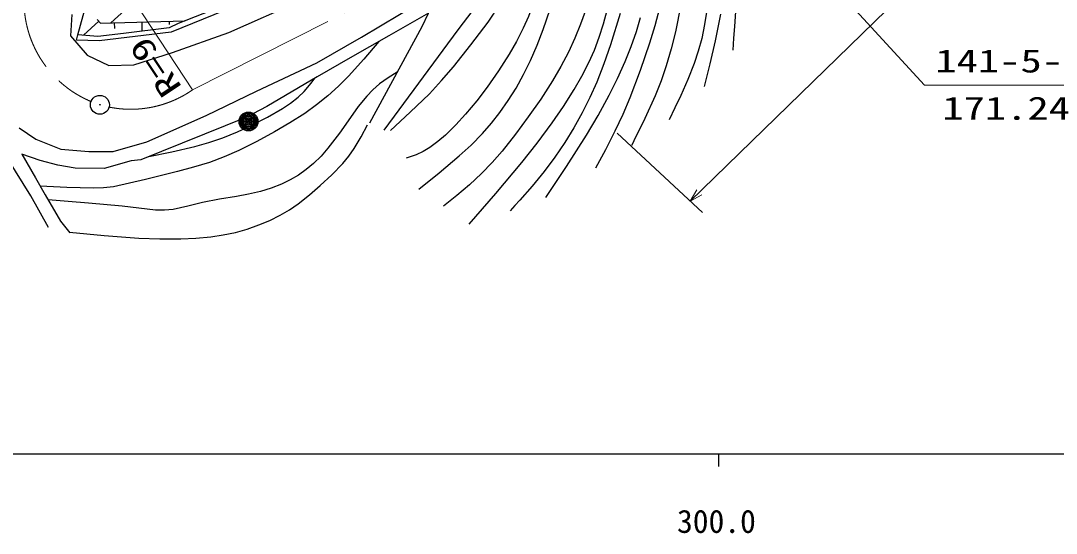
# Model space of a CAD drawing. Units: millimetres, scale not verified. Extents: x 40000 to 680000, y 20000 to 380000.
# Drawn here: x 312825 to 394720, y 198715 to 239247 of the extents above; entities that cross this region are included whole.
import ezdxf
from ezdxf.enums import TextEntityAlignment as Align

# ---------------------------------------------------------------- set-up
doc = ezdxf.new("R2010")
doc.units = ezdxf.units.MM
doc.header["$LTSCALE"] = 1000
doc.linetypes.add('CHAIN', pattern=[18.5, 12, -1.5, 3.5, -1.5])
for name, color, linetype, lineweight in [('M-BGD', 7, 'Continuous', 25), ('M-BGD-HTXT', 7, 'Continuous', 13), ('M-BMK', 2, 'CHAIN', 13), ('M-TTL-BAND', 7, 'Continuous', 25)]:
    doc.layers.add(name, color=color, linetype=linetype, lineweight=lineweight)
doc.layers.add('M-BMK-SRVR', color=7, linetype='Continuous')
doc.styles.add('ＭＳ ゴシック', font='')
doc.styles.get('ＭＳ ゴシック').set_extended_font_data('MS Gothic')

# ---------------------------------------------------------------- blocks, each defined once
blk = doc.blocks.new('BUHIN221')
at = {"color": 7, "linetype": 'Continuous', "lineweight": 25}
for radius in [746, 660, 574, 484, 398, 292, 202, 116, 22.5]:
    blk.add_circle((0, 0), radius, dxfattribs=at)
blk = doc.blocks.new('BUHIN243')
at = {"color": 3, "linetype": 'Continuous', "lineweight": 25}
for radius in [746, 22.5]:
    blk.add_circle((0, 0), radius, dxfattribs=at)

msp = doc.modelspace()

# ---------------------------------------------------------------- linework, layer by layer
at = {"layer": 'M-BGD'}
for p, q in [((333986, 242116), (324727, 238349)), ((333727, 242369), (325282, 239016)), ((329283, 238310), (334997, 240856)), ((349455, 241235), (347385, 238513)), ((317343, 238125), (317985, 240420)), ((339778, 237959), (344271, 240627)), ((316870, 239737), (316766, 238049)), ((319007, 239204), (317794, 238092)), ((318880, 239342), (319133, 239066)), ((319133, 239066), (325826, 239233)), ((322392, 239147), (322410, 238417)), ((324565, 239201), (324571, 238941)), ((345062, 239837), (341926, 238059)), ((344562, 238785), (345062, 239837)), ((324727, 238349), (319039, 237647)), ((320219, 239093), (320231, 238627)), ((324572, 238677), (320946, 238240)), ((325282, 239016), (324572, 238677)), ((340427, 231177), (344562, 238785)), ((347385, 238513), (341549, 230581)), ((316766, 238049), (318091, 236516)), ((317247, 237698), (317343, 238125)), ((319039, 237647), (317247, 237698)), ((318926, 238010), (317343, 238125)), ((320946, 238240), (318926, 238010)), ((324816, 236725), (329283, 238310)), ((336248, 235909), (339778, 237959)), ((341926, 238059), (338890, 236305)), ((321778, 235764), (324816, 236725)), ((318091, 236516), (319805, 235711)), ((331483, 233686), (336248, 235909)), ((338890, 236305), (336273, 234798)), ((319805, 235711), (321778, 235764)), ((336273, 234798), (332298, 232476)), ((327483, 231759), (331483, 233686)), ((332298, 232476), (330619, 231587)), ((330619, 231587), (322323, 228252)), ((322792, 229659), (327483, 231759)), ((312693, 230768), (314027, 229880)), ((314027, 229880), (316002, 229090)), ((320126, 228893), (322792, 229659)), ((314373, 228201), (312916, 228694)), ((312916, 228694), (314003, 226818)), ((316002, 229090), (318200, 228893)), ((318200, 228893), (320126, 228893)), ((313633, 225411), (311805, 228324)), ((315756, 227831), (314373, 228201)), ((317138, 227584), (315756, 227831)), ((321558, 228178), (319435, 227560)), ((322323, 228252), (321558, 228178)), ((319435, 227560), (317138, 227584)), ((314003, 226818), (314768, 225485)), ((315016, 222892), (313633, 225411)), ((314768, 225485), (315979, 223386)), ((315979, 223386), (316720, 222473))]:
    msp.add_line(p, q, dxfattribs=at)
for points in [[(355311, 251032), (354646, 246887), (353916, 242724), (353647, 241618), (353318, 240523), (352971, 239583), (352565, 238655), (352037, 237615), (351450, 236589), (350616, 235281), (349724, 233994), (348886, 232900), (348003, 231845), (347229, 231008), (346405, 230207), (345807, 229692), (345175, 229227), (344653, 228913), (344105, 228652), (343707, 228503), (343303, 228369)], [(342078, 230573), (343632, 232006), (345140, 233478), (346113, 234518), (347048, 235606), (348433, 237333), (349788, 239119), (350214, 239774), (350591, 240463), (350864, 241101), (351081, 241762), (351219, 242264), (351350, 242780)], [(321890, 240841), (319944, 239086)], [(344302, 225919), (345923, 227213), (347507, 228554), (348438, 229415), (349331, 230325), (350049, 231140), (350722, 231995), (351384, 232938), (351997, 233916), (352596, 234988), (353146, 236097), (353679, 237312), (354154, 238544), (354696, 240153)], [(357556, 240278), (357100, 238976), (356653, 237864), (356147, 236769), (355542, 235623), (354879, 234494), (353947, 233054), (352964, 231644), (351959, 230276), (350904, 228941), (350112, 228030), (349278, 227160), (348313, 226266), (347306, 225415), (346785, 224992), (346261, 224573)], [(348282, 223165), (350386, 225579), (352443, 228030), (353665, 229574), (354846, 231163), (355746, 232463), (356598, 233799), (357202, 234850), (357758, 235936), (358196, 236923), (358577, 237933), (358915, 239000), (359198, 240093)], [(363350, 240240), (362983, 238847), (362559, 237471), (361803, 235306), (360989, 233156), (360432, 231821), (359820, 230511), (359067, 229046), (358282, 227596)], [(365029, 240506), (364595, 238358), (364268, 237015), (363880, 235682), (363465, 234482), (362992, 233301), (362185, 231515), (361316, 229738), (361226, 229558), (361132, 229370)], [(367080, 240088), (366909, 238959), (366680, 237847), (366410, 236846), (366082, 235859), (365582, 234588), (365023, 233331), (364564, 232366), (364095, 231402)], [(369387, 240365), (369261, 238795), (369203, 237861), (369150, 236916)], [(360235, 239807), (359467, 237332), (358948, 235848), (358373, 234387), (357830, 233162), (357228, 231953), (356569, 230771), (355859, 229620), (355070, 228458), (354232, 227332), (353284, 226166), (352294, 225044), (351911, 224625), (351527, 224207)], [(354364, 225269), (355988, 227713), (357564, 230192), (358489, 231752), (359369, 233355), (360028, 234669), (360635, 236015), (361106, 237198), (361519, 238399), (361837, 239501)], [(368163, 239776), (367750, 237656), (367326, 235849), (366865, 234036)], [(341136, 237602), (339959, 236206), (338740, 234855), (337953, 234065), (337117, 233313), (336222, 232598), (335281, 231923), (334111, 231167), (332898, 230455), (331492, 229695), (330063, 228990), (328920, 228488), (327756, 228043), (326498, 227659), (325214, 227329), (322688, 226689), (320157, 226110), (319378, 226024), (318581, 225996), (316479, 226068), (314376, 226169)], [(342602, 235179), (341882, 234742), (341194, 234253), (340669, 233788), (340184, 233278), (339522, 232461), (338893, 231589), (338029, 230354), (337123, 229164), (336578, 228542), (335987, 227958), (335411, 227479), (334795, 227045), (334137, 226665), (333446, 226335), (332633, 226018), (331787, 225753), (330849, 225522), (329900, 225349), (328540, 225143), (327191, 224877), (326038, 224571), (324874, 224324), (324184, 224271), (323490, 224278), (320836, 224582), (318191, 224825), (316590, 224941), (314993, 225095)], [(322955, 228506), (324781, 228872), (326589, 229296), (327707, 229618), (328807, 229997), (329971, 230468), (331115, 230995), (332330, 231621), (333531, 232308), (334159, 232724), (334755, 233192), (335228, 233646), (335665, 234149), (335876, 234415), (336091, 234692)], [(316682, 222519), (319426, 222261), (322176, 222063), (323834, 221998), (325499, 221993), (326680, 222043), (327856, 222154), (328835, 222303), (329816, 222513), (330744, 222774), (331655, 223093), (332515, 223457), (333350, 223875), (334077, 224299), (334778, 224778), (335659, 225466), (336512, 226210), (337422, 227060), (338296, 227958), (338773, 228533), (339201, 229143), (339739, 230052), (340241, 231001)]]:
    msp.add_lwpolyline(points, dxfattribs=at)
at = {"layer": 'M-BGD-HTXT'}
for p, q in [((365770, 224980), (417308, 275148)), ((360353, 260295), (384295, 234146)), ((321839, 240723), (326402, 233773)), ((384295, 234146), (400149, 234146)), ((366748, 224072), (359991, 230344))]:
    msp.add_line(p, q, dxfattribs=at)
msp.add_lwpolyline([(366687, 225471), (365770, 224980), (366288, 225881)], dxfattribs=at)
at = {"layer": 'M-BMK'}
msp.add_line((326402, 233773), (340629, 240957), dxfattribs=at)
for centre, radius, start, end in [((321711, 240818), 8627, 137.37231, 247.31213), ((321527, 240783), 8539, 258.43353, 304.81274)]:
    msp.add_arc(centre, radius, start, end, dxfattribs=at)
at = {"layer": 'M-TTL-BAND'}
for p, q in [((40000, 205000), (579000, 205000)), ((368000, 205000), (368000, 204000))]:
    msp.add_line(p, q, dxfattribs=at)

# ---------------------------------------------------------------- block references
at = {"layer": 'M-BGD', "rotation": 349.33904}
msp.add_blockref('BUHIN221', (330842, 231281), dxfattribs=at)
at = {"layer": 'M-BMK-SRVR', "rotation": 349.33904}
msp.add_blockref('BUHIN243', (319088, 232600), dxfattribs=at)

# ---------------------------------------------------------------- texts
at = {"layer": 'M-BGD-HTXT', "style": 'ＭＳ ゴシック', "width": 1.35}
msp.add_text('R=9', height=1833, rotation=123.7, dxfattribs=at).set_placement((326083, 234285), align=Align.BOTTOM_LEFT)
for s, p in [('141-5-0-1', (385156, 234603)), ('171.24', (385709, 230864))]:
    msp.add_text(s, height=1833, dxfattribs=at).set_placement(p, align=Align.BOTTOM_LEFT)
at = {"layer": 'M-TTL-BAND', "style": 'ＭＳ ゴシック'}
msp.add_text('300.0', height=1833, dxfattribs=at).set_placement((367844, 198195), align=Align.BOTTOM_CENTER)

doc.saveas('drawing.dxf')
